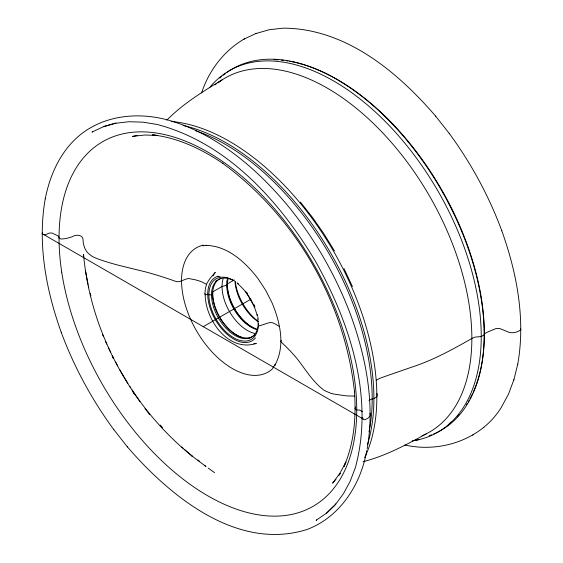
<?xml version="1.0" encoding="UTF-8"?>
<svg xmlns="http://www.w3.org/2000/svg" width="563" height="563" viewBox="0 0 563 563"><rect width="100%" height="100%" fill="white"/><g stroke="black" fill="none" stroke-linecap="round" stroke-linejoin="round"><path stroke-width="0.84" d="M45.322 198.528L45.244 198.852C37.306 243.716 46.075 289.804 61.191 332.219L61.233 332.325M367.146 448.887C375 404.48 366.33 358.856 351.361 316.87L351.15 316.265C336.02 275.469 313.978 237.297 286.215 203.799L285.8 203.313C256.918 169.357 221.752 139.033 179.358 123.628L177.612 123.1C145.585 111.333 106.843 112.959 79.672 135.261L78.89 135.964C60.178 151.813 49.882 175.199 45.244 198.852M517.678 364.472L517.756 364.148C525.694 319.284 516.925 273.196 501.809 230.781L501.767 230.675M404.832 444.988C440.78 453.215 481.914 439.365 501.485 407.091L508.48 394.156L513.906 379.659M366.731 450.674C360.911 484.286 340.129 517.031 307.229 529.41L306.23 529.734C236.72 551.093 169.85 496.038 127.421 446.931L127.351 446.839M513.822 380.004L517.756 364.148M201.575 92.951C208.817 70.734 223.743 50.966 244.011 39.107L244.624 38.819M212.948 275.905L215.27 272.344L209.943 278.516L206.952 283.245L205.396 288.277L204.862 294.308L205.776 294.892L207.733 294.153L208.887 294.822L211.505 294.822L212.659 294.153L212.659 293.267M272.886 367.787L275.448 364.331L274.793 365.38C285.624 346.139 280.184 322.43 272.203 303.175L265.827 290.55L258.079 278.706C245.398 262.175 227.579 245.609 205.502 245.369L206.741 245.327L202.462 245.82M338.912 475.432L340.453 473.356M335.949 479.303L332.599 483.16L339.883 473.335L345.935 462.047L343.979 466.537C354.289 442.94 356.295 416.662 354.43 391.222L354.486 391.834C344.837 301.958 295.455 216.417 222.441 163.122L222.941 163.481C201.843 149.146 178.084 137.738 152.489 134.874L156.542 135.331M281.226 340.348L280.86 341.467L281.803 342.635A298.207 172.165 0 0 1 297.75 359.49L309.347 375.197A183.77 106.097 0 0 0 311.705 378.125A187.254 108.11 0 0 0 319.657 386.654L323.204 389.659A24.153 13.948 0 0 0 325.449 391.018L330.594 393.15A30.444 17.58 0 0 0 333.852 394.065L345.598 395.768A60.15 34.73 0 0 0 351.889 396.035L354.725 396.092M205.171 293.675C204.805 318.841 227.846 352.642 256.313 343.437L253.822 343.719M166.782 120.193C182.954 103.803 202.715 91.649 222.272 79.763M326.568 513.055L335.829 503.976L335.597 504.279L343.599 493.484L350.249 481.076L355.408 467.515C374.374 397.295 350.024 323.183 315.737 261.732C279.663 201.308 227.656 143.171 157.358 124.486L143.037 122.171L128.969 121.728L115.619 123.262L115.999 123.213L103.501 126.696M334.978 505.145L327.145 512.661L316.117 520.332L316.702 519.938M42.556 232.772L42.218 233.124A1.598 0.922 0 0 0 42.218 233.687L364.317 419.646A1.598 0.922 0 0 0 365.288 419.646L368.132 418.091L369.828 416.226A9.24 5.334 0 0 0 369.828 413.143M258.635 324.647C257.544 325.703 259.93 326.04 260.599 325.505L268.136 323C272.302 321.177 276.039 324.612 279.424 326.568M214.904 84.886L216.34 83.88M217.782 82.874L221.372 80.361M483.328 427.739L483.884 427.352M472.674 435.164L473.23 434.777M362.832 417.514L362.262 418.372L363.114 419.125M212.258 292.169L222.04 286.518L226.748 285.131L227.424 284.744L227.1 284.041L234.25 279.917M203.116 326.751L251.063 299.073M376.337 380.222L378.174 379.18A25.997 15.011 0 0 1 381.82 377.541L411.56 367.21C432.863 360.369 452.504 349.524 471.85 338.49L473.793 337.547A7.84 4.525 0 0 1 475.594 337.054L481.231 336.547L484.194 334.844L484.342 333.859L485.383 333.261A54.562 31.5 0 0 1 488.072 331.839L496.179 328.503A6.876 3.969 0 0 1 499.958 328.602L509.522 332.494A9.24 5.334 0 0 0 514.849 332.494L518.087 331.516L520.782 329.876A1.598 0.922 0 0 0 520.782 329.313L520.444 328.961M426.599 433.665C406.289 444.798 385.62 455.931 363.044 461.723M92.613 131.798L91.98 132.101L104.134 126.386L115.387 123.128M255.771 33.59L269.121 29.748L283.098 28.15C345.119 28.249 397.091 71.353 435.579 116.069L435.649 116.161M244.011 39.107L256.376 33.308M137.421 135.444L132.404 136.415L144.55 135.021L157.358 135.423M412.186 440.864L419.541 439.492M217.888 276.553L220.077 276.306M206.318 284.28L203.44 282.696A28.073 16.207 0 0 0 200.435 281.387L198.626 280.761A32.295 18.649 0 0 0 191.42 279.065C185.699 276.799 181.04 283.393 175.607 281.324A298.2 172.165 0 0 0 146.415 272.119L119.208 265.419A183.763 106.097 0 0 1 114.134 264.061A187.254 108.11 0 0 1 99.369 259.473L94.155 257.418A24.153 13.948 0 0 1 91.811 256.123L88.117 253.153A30.444 17.58 0 0 1 86.533 251.274L84.83 248.304L83.584 244.497A60.157 34.73 0 0 1 83.12 240.858C83.662 234.595 76.174 234.081 72.127 236.756A33.9 19.571 0 0 1 68.271 237.966A24.089 13.906 0 0 1 62.014 238.986L61.318 239.015A1.766 1.02 0 0 1 60.684 238.916L59.045 238.065L58.848 236.77A6.608 3.814 0 0 0 58.826 236.629L58.805 236.573A1.64 0.95 0 0 0 58.453 236.136L52.303 233.117A4.983 2.878 0 0 0 49.326 233.117L45.131 234.834L43.126 234.384M362.417 411.616L360.074 410.272A1.64 0.95 0 0 0 359.314 410.068L359.215 410.061A6.58 3.8 0 0 0 358.976 410.047L356.731 409.934L355.26 408.991A1.766 1.02 0 0 1 355.084 408.618L355.133 408.217A24.089 13.906 0 0 1 355.542 406.986M83.767 256.446L83.521 254.377C90.559 332.726 131.545 407.436 192.743 456.593L184.298 449.274M204.334 465.27L205.995 466.516L191.286 455.502M237.164 283.273C247.122 291.543 254.138 303.204 257.171 315.766M181.701 447.022L182.996 448.148M160.216 425.065L162.524 427.655M449.154 133.304L449.204 133.368C471.118 163.221 488.937 196.051 501.809 230.781M61.191 332.219C74.063 366.949 91.882 399.779 113.796 429.632L113.846 429.696M435.579 116.069L449.204 133.368M300.41 202.089L312.578 217.529L323.964 233.856L334.471 250.915M113.796 429.632L127.421 446.931M246.524 292.204L247.551 293.527M254.68 307.124L245.482 291.141M343.993 268.544L352.438 286.574M376.788 393.319L377.069 394.001A7.945 4.588 0 0 1 377.196 395.043L376.851 396.816L373.895 398.52L371.151 399.209A54.562 31.5 0 0 0 368.976 400.575M253.927 304.506L254.919 306.821M90.249 293.429L90.889 295.878M257.312 314.562L257.657 316.096M88.088 284.322L85.485 270.817L85.703 272.626M88.419 286.011L88.743 287.7M257.798 319.01L258.304 325.217M256.805 329.045A34.266 19.782 60 0 1 227.98 279.114M257.805 329.911A34.266 19.782 60 0 1 233.842 309.017A34.266 19.782 60 0 1 227.726 277.819M254.575 333.423A35.898 20.725 60 0 1 229.472 311.536A35.898 20.725 60 0 1 223.068 278.854M249.986 338.356A34.266 19.782 60 0 1 245.355 338.363M242.034 337.568A34.266 19.782 60 0 1 212.715 291.31M215.622 281.57A34.266 19.782 60 0 1 216.502 280.36M254.898 334.781A33.182 19.156 60 0 1 220.133 318.299A33.182 19.156 60 0 1 220.752 278.361M258.361 323.809A33.182 19.156 60 0 1 234.032 334.901A33.182 19.156 60 0 1 211.505 294.611A33.182 19.156 60 0 1 234.405 280.965M258.424 323.422A35.026 20.226 60 0 1 233.652 337.723A35.026 20.226 60 0 1 208.887 294.822A35.026 20.226 60 0 1 233.652 280.522M237.178 282.851A35.026 20.226 60 0 1 238.346 283.745M257.861 317.018A35.026 20.226 60 0 1 258.171 319.207M255.461 337.899A36.658 21.169 60 0 1 215.988 320.833A36.658 21.169 60 0 1 218.12 276.194M272.872 368.462A71.733 41.416 60 0 1 195.769 329.517A71.733 41.416 60 0 1 203.342 245.116M218.092 82.691A204.397 118.012 60 0 1 429.52 196.037A204.397 118.012 60 0 1 421.969 435.818M209.57 87.603A208.655 120.468 60 0 1 438.021 191.131A208.655 120.468 60 0 1 413.46 440.745M431.666 434.854A208.655 120.468 60 0 1 429.224 435.762M219.809 78.173A208.655 120.468 60 0 1 221.766 76.434M223.103 75.322A208.655 120.468 60 0 1 225.144 73.718M226.537 72.69A208.655 120.468 60 0 1 441.716 190.716A208.655 120.468 60 0 1 433.271 434.2M274.019 59.678A207.557 119.835 60 0 1 278.199 59.861M281.409 60.128A207.557 119.835 60 0 1 283.843 60.396M286.286 60.727A207.557 119.835 60 0 1 287.925 60.98M289.572 61.261A207.557 119.835 60 0 1 444.397 194.58A207.557 119.835 60 0 1 473.166 392.263M472.491 393.727A207.557 119.835 60 0 1 469.866 398.893M469.028 400.384A207.557 119.835 60 0 1 468.17 401.855M467.29 403.298A207.557 119.835 60 0 1 466.389 404.713M458.944 414.488A207.557 119.835 60 0 1 457.311 416.254M451.195 421.997A207.557 119.835 60 0 1 449.175 423.622M258.382 321.572A38.615 22.295 60 0 1 235.243 281.486M258.178 321.698A35.356 20.409 60 0 1 235.024 281.599M252.097 327.342A35.356 20.409 60 0 1 227.163 286.138M227.163 282.021A35.356 20.409 60 0 1 227.353 280.078M134.543 394.466A207.557 119.835 60 0 1 133.093 392.298M113.304 358.504A207.557 119.835 60 0 1 112.121 356.175M195.804 130.792A207.557 119.835 60 0 1 369.004 431.884M149.737 414.706A208.655 120.468 60 0 1 145.029 408.541M139.927 401.525A208.655 120.468 60 0 1 132.094 389.99M130.672 387.787A208.655 120.468 60 0 1 129.729 386.309M127.871 383.347A208.655 120.468 60 0 1 119.856 369.771M117.737 365.936A208.655 120.468 60 0 1 115.661 362.079M113.635 358.202A208.655 120.468 60 0 1 112.445 355.865M110.503 351.959A208.655 120.468 60 0 1 108.61 348.033M106.766 344.092A208.655 120.468 60 0 1 105.689 341.72M103.247 336.174A208.655 120.468 60 0 1 102.565 334.584M183.102 125.486A208.655 120.468 60 0 1 330.678 253.104A208.655 120.468 60 0 1 367.414 444.721M214.587 472.646A208.655 120.468 60 0 1 208.31 468.142M199.323 461.132A208.655 120.468 60 0 1 197.944 459.999M171.229 121.488A208.655 120.468 60 0 1 333.95 251.935A208.655 120.468 60 0 1 364.592 457.733M61.733 272.147A210.492 121.531 60 0 0 305.357 510.162A210.492 121.531 60 0 0 256.566 189.689A210.492 121.531 60 0 0 61.733 272.147"/></g></svg>
